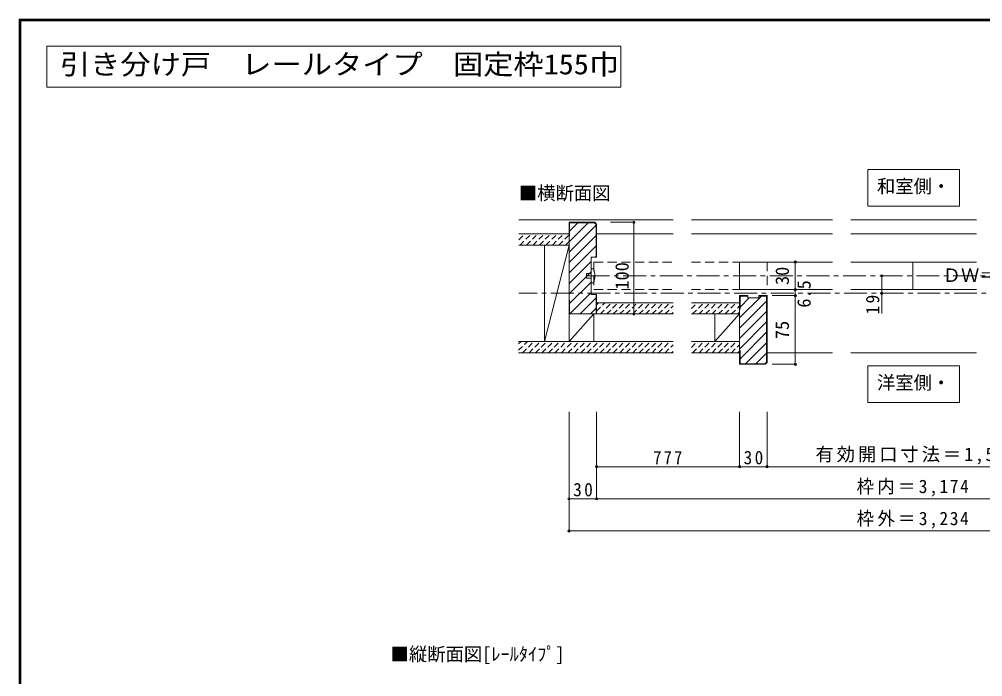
# Model space of a CAD drawing. Units: millimetres at full size, sheet at 1:5. Extents: x -973 to 977, y -701 to 696.
# Drawn here: x -973 to 78, y -21 to 696 of the extents above; entities that cross this region are included whole.
import ezdxf
from ezdxf.enums import TextEntityAlignment as Align

# ---------------------------------------------------------------- set-up
doc = ezdxf.new("R2010")
doc.units = ezdxf.units.MM
doc.header["$LTSCALE"] = 5
doc.header["$PDMODE"] = 32
doc.header["$PDSIZE"] = 2.5
for name, pattern in [('CHAIN1', [8, 5, -1, 1, -1]), ('DASHED1', [1.8, 1.2, -0.6]), ('DASHED2', [3, 2, -1])]:
    doc.linetypes.add(name, pattern=pattern)
for name, color, linetype, lineweight in [('0-1_通り芯', 4, 'CHAIN1', 9), ('0-2_柱', 7, 'Continuous', 9), ('0-3_仕上げ', 2, 'Continuous', 9), ('0-4_枠', 3, 'Continuous', 9), ('0-6_扉', 6, 'Continuous', 9), ('0-7_金物', 7, 'Continuous', 9), ('0-A_文字', 7, 'Continuous', 9), ('0-B_寸法', 7, 'Continuous', 9), ('0-C_ハッチ', 4, 'DASHED1', 9), ('F-1_枠', 6, 'Continuous', 9)]:
    doc.layers.add(name, color=color, linetype=linetype, lineweight=lineweight)
doc.styles.add('ＭＳ ゴシック', font='')
doc.styles.get('ＭＳ ゴシック').set_extended_font_data('MS Gothic')

msp = doc.modelspace()

# ---------------------------------------------------------------- linework, layer by layer
at = {"layer": '0-1_通り芯'}
msp.add_line((-354.23, 415.994), (357.883, 415.994), dxfattribs=at)
at = {"layer": '0-2_柱'}
for p, q in [((-400.23, 449.494), (-400.23, 344.494)), ((-373.23, 449.494), (-400.23, 449.494)), ((-373.23, 449.494), (-400.23, 344.494)), ((-373.23, 344.494), (-373.23, 449.494)), ((-373.23, 344.494), (-346.23, 374.494)), ((-214.202, 374.494), (-214.202, 344.494)), ((-187.202, 374.494), (-214.202, 374.494)), ((-214.202, 344.494), (-187.202, 374.494)), ((-187.202, 344.494), (-187.202, 374.494)), ((-400.23, 344.494), (-373.23, 344.494)), ((-214.202, 344.494), (-187.202, 344.494))]:
    msp.add_line(p, q, dxfattribs=at)
msp.add_lwpolyline([(-373.23, 344.494), (-346.23, 344.494), (-346.23, 374.494), (-373.23, 374.494)], dxfattribs=at)
at = {"layer": '0-3_仕上げ'}
for p, q in [((-428.076, 476.994), (-259.787, 476.994)), ((-239.787, 476.994), (-85.787, 476.994)), ((-65.787, 476.994), (71.38, 476.994)), ((-428.216, 461.994), (-373.23, 461.994)), ((-343.23, 386.494), (-259.787, 386.494)), ((-239.787, 386.494), (-187.202, 386.494)), ((-187.202, 386.494), (-187.202, 374.494)), ((-343.23, 374.494), (-259.787, 374.494)), ((-239.787, 374.494), (-187.202, 374.494)), ((-428.301, 344.494), (-259.787, 344.494)), ((-239.787, 344.494), (-187.202, 344.494)), ((-187.202, 331.994), (-187.202, 344.494)), ((-428.322, 331.994), (-259.787, 331.994)), ((-239.787, 331.994), (-187.202, 331.994))]:
    msp.add_line(p, q, dxfattribs=at)
msp.add_lwpolyline([(-428.216, 449.494), (-373.23, 449.494), (-373.23, 461.994)], dxfattribs=at)
at = {"layer": '0-4_枠'}
for p, q in [((-345.351, 474.494), (-373.23, 474.494)), ((-372.73, 473.994), (-372.73, 459.494)), ((-345.559, 473.994), (-372.73, 473.994)), ((-343.73, 472.165), (-345.559, 473.994)), ((-343.23, 472.372), (-345.351, 474.494)), ((-343.73, 472.165), (-343.73, 436.494)), ((-343.23, 472.372), (-343.23, 436.494)), ((-373.23, 459.494), (-372.73, 459.494)), ((-349.23, 395.494), (-343.23, 395.494)), ((-343.73, 374.494), (-343.73, 395.494)), ((-343.23, 374.494), (-343.23, 395.494)), ((-187.202, 319.494), (-187.202, 394.494)), ((-178.202, 393.994), (-186.702, 393.994)), ((-178.202, 391.994), (-166.202, 391.994)), ((-166.202, 394.494), (-157.202, 394.494)), ((-166.202, 394.494), (-166.202, 391.994)), ((-166.202, 393.994), (-157.702, 393.994)), ((-157.702, 321.822), (-157.702, 393.994)), ((-157.202, 321.615), (-157.202, 394.494)), ((-159.323, 319.494), (-187.202, 319.494)), ((-159.53, 319.994), (-186.702, 319.994)), ((-157.702, 321.822), (-159.53, 319.994)), ((-157.202, 321.615), (-159.323, 319.494))]:
    msp.add_line(p, q, dxfattribs=at)
at = {"layer": '0-4_枠', "color": 4}
for p, q in [((-343.23, 461.994), (-259.787, 461.994)), ((-239.787, 461.994), (-85.787, 461.994)), ((-65.787, 461.994), (71.38, 461.994)), ((-157.202, 331.994), (-85.787, 331.994)), ((-65.787, 331.994), (71.38, 331.994))]:
    msp.add_line(p, q, dxfattribs=at)
at = {"layer": '0-4_枠'}
for points in [[(-343.23, 374.494), (-373.23, 374.494), (-373.23, 474.494)], [(-349.23, 395.494), (-349.23, 436.494), (-343.23, 436.494)], [(-372.73, 374.494), (-372.73, 389.494), (-373.23, 389.494)], [(-178.202, 391.994), (-178.202, 394.494), (-187.202, 394.494)], [(-187.202, 379.494), (-186.702, 379.494), (-186.702, 393.994)], [(-187.202, 334.494), (-186.702, 334.494), (-186.702, 319.994)]]:
    msp.add_lwpolyline(points, dxfattribs=at)
at = {"layer": '0-6_扉', "color": 2, "linetype": 'DASHED2'}
for p, q in [((-346.23, 430.994), (-346.23, 400.994)), ((-346.23, 430.994), (-259.787, 430.994)), ((-239.787, 430.994), (-157.202, 430.994)), ((-157.202, 430.994), (-157.202, 400.994)), ((-346.23, 400.994), (-259.787, 400.994)), ((-239.787, 400.994), (-157.202, 400.994))]:
    msp.add_line(p, q, dxfattribs=at)
at = {"layer": '0-6_扉'}
for p, q in [((-187.202, 430.994), (-187.202, 400.994)), ((-187.202, 430.994), (-85.787, 430.994)), ((-65.787, 430.994), (71.38, 430.994)), ((1.827, 430.994), (1.827, 400.994)), ((-187.202, 400.994), (-85.787, 400.994)), ((-65.787, 400.994), (71.38, 400.994))]:
    msp.add_line(p, q, dxfattribs=at)
at = {"layer": '0-7_金物'}
for p, q in [((-354.23, 413.494), (-354.23, 418.494)), ((-354.23, 418.494), (-349.23, 418.494)), ((-349.23, 413.494), (-354.23, 413.494)), ((-349.23, 408.494), (-346.23, 408.494))]:
    msp.add_line(p, q, dxfattribs=at)
msp.add_lwpolyline([(-346.23, 423.494), (-349.23, 423.494), (-349.23, 408.494)], dxfattribs=at)
msp.add_arc((-373.855, 415.994), 28.625, 344.81071, 15.18929, dxfattribs=at)
at = {"layer": '0-A_文字', "color": 3}
for p, q in [((-943.333, 666.667), (-943.333, 621.667)), ((-943.333, 666.667), (-316.667, 666.667)), ((-316.667, 666.667), (-316.667, 621.667)), ((-943.333, 621.667), (-316.667, 621.667))]:
    msp.add_line(p, q, dxfattribs=at)
at = {"layer": '0-A_文字'}
for p, q in [((-47.26, 531.994), (-47.26, 491.994)), ((52.74, 531.994), (-47.26, 531.994)), ((52.74, 317.781), (-47.26, 317.781)), ((-47.26, 317.781), (-47.26, 277.781))]:
    msp.add_line(p, q, dxfattribs=at)
for points in [[(-47.26, 491.994), (52.74, 491.994), (52.74, 531.994)], [(-47.26, 277.781), (52.74, 277.781), (52.74, 317.781)]]:
    msp.add_lwpolyline(points, dxfattribs=at)
at = {"layer": '0-B_寸法', "color": 4}
for p, q in [((-302.589, 474.494), (-328.23, 474.494)), ((-302.589, 474.494), (-302.589, 374.494)), ((-126.497, 430.994), (-126.497, 319.494)), ((-31.98, 374.994), (-31.98, 415.994)), ((-151.543, 400.994), (-126.497, 400.994)), ((-151.543, 394.494), (-126.497, 394.494)), ((-302.589, 374.494), (-328.23, 374.494)), ((-151.543, 319.494), (-126.497, 319.494)), ((-373.23, 137.781), (-373.23, 267.781)), ((-343.23, 172.781), (-343.23, 267.781)), ((-187.202, 207.781), (-187.202, 267.781)), ((-157.202, 207.781), (-157.202, 267.781)), ((-343.23, 207.781), (-187.202, 207.781)), ((-187.202, 207.781), (-157.202, 207.781)), ((-157.202, 207.781), (160.855, 207.781)), ((-373.23, 172.781), (-343.23, 172.781)), ((-343.23, 172.781), (346.883, 172.781)), ((-373.23, 137.781), (376.883, 137.781))]:
    msp.add_line(p, q, dxfattribs=at)
at = {"layer": '0-B_寸法', "color": 4, "linetype": 'CHAIN1'}
msp.add_line((431.869, 396.994), (-428.259, 396.994), dxfattribs=at)
at = {"layer": '0-B_寸法'}
for p in [(-302.589, 474.494), (-126.497, 430.994), (-31.98, 415.994), (-126.497, 400.994), (-126.497, 394.494), (-31.98, 396.994), (-302.589, 374.494), (-126.497, 319.494), (-343.23, 207.781), (-187.202, 207.781), (-157.202, 207.781), (-373.23, 172.781), (-343.23, 172.781), (-373.23, 137.781)]:
    msp.add_point(p, dxfattribs=at)
at = {"layer": '0-C_ハッチ', "linetype": 'Continuous'}
for p, q in [((-352.303, 473.994), (-373.23, 453.066)), ((-363.616, 473.994), (-372.73, 464.88)), ((-343.73, 471.253), (-373.23, 441.753)), ((-343.73, 459.939), (-373.23, 430.439)), ((-343.73, 448.625), (-373.23, 419.125)), ((-349.23, 431.812), (-373.23, 407.811)), ((-343.73, 437.312), (-344.548, 436.494)), ((-349.23, 420.498), (-373.23, 396.498)), ((-349.23, 409.184), (-372.73, 385.684)), ((-349.23, 397.87), (-372.607, 374.494)), ((-343.73, 392.057), (-361.293, 374.494)), ((-163.353, 393.994), (-187.202, 370.145)), ((-185.981, 393.994), (-186.702, 393.273)), ((-176.667, 391.994), (-186.702, 381.959)), ((-343.73, 380.743), (-349.979, 374.494)), ((-157.702, 388.332), (-187.202, 358.832)), ((-157.702, 377.018), (-187.202, 347.518)), ((-157.702, 365.704), (-187.202, 336.204)), ((-157.702, 354.391), (-186.702, 325.391)), ((-157.702, 343.077), (-180.785, 319.994)), ((-157.702, 331.763), (-169.471, 319.994))]:
    msp.add_line(p, q, dxfattribs=at)
at = {"layer": '0-C_ハッチ'}
for p, q in [((-428.122, 455.233), (-421.361, 461.994)), ((-426.79, 449.494), (-414.29, 461.994)), ((-419.719, 449.494), (-407.219, 461.994)), ((-412.648, 449.494), (-400.148, 461.994)), ((-405.577, 449.494), (-393.077, 461.994)), ((-398.506, 449.494), (-386.006, 461.994)), ((-391.435, 449.494), (-378.935, 461.994)), ((-384.364, 449.494), (-373.23, 460.627)), ((-377.293, 449.494), (-373.23, 453.556)), ((-343.23, 377.49), (-334.227, 386.494)), ((-343.23, 384.561), (-341.298, 386.494)), ((-339.156, 374.494), (-327.156, 386.494)), ((-332.085, 374.494), (-320.085, 386.494)), ((-325.013, 374.494), (-313.013, 386.494)), ((-317.942, 374.494), (-305.942, 386.494)), ((-310.871, 374.494), (-298.871, 386.494)), ((-303.8, 374.494), (-291.8, 386.494)), ((-296.729, 374.494), (-284.729, 386.494)), ((-289.658, 374.494), (-277.658, 386.494)), ((-282.587, 374.494), (-270.587, 386.494)), ((-275.516, 374.494), (-263.516, 386.494)), ((-268.445, 374.494), (-259.787, 383.152)), ((-239.787, 380.211), (-233.504, 386.494)), ((-238.433, 374.494), (-226.433, 386.494)), ((-231.362, 374.494), (-219.362, 386.494)), ((-224.291, 374.494), (-212.291, 386.494)), ((-217.22, 374.494), (-205.22, 386.494)), ((-210.149, 374.494), (-198.149, 386.494)), ((-203.078, 374.494), (-191.078, 386.494)), ((-196.007, 374.494), (-187.202, 383.299)), ((-261.374, 374.494), (-259.787, 376.081)), ((-188.936, 374.494), (-187.202, 376.228)), ((-428.317, 334.83), (-418.653, 344.494)), ((-428.306, 341.912), (-425.724, 344.494)), ((-424.082, 331.994), (-411.582, 344.494)), ((-417.011, 331.994), (-404.511, 344.494)), ((-409.94, 331.994), (-397.44, 344.494)), ((-402.869, 331.994), (-390.369, 344.494)), ((-395.798, 331.994), (-383.298, 344.494)), ((-388.727, 331.994), (-376.227, 344.494)), ((-381.656, 331.994), (-369.156, 344.494)), ((-374.585, 331.994), (-362.085, 344.494)), ((-367.513, 331.994), (-355.013, 344.494)), ((-360.442, 331.994), (-347.942, 344.494)), ((-353.371, 331.994), (-340.871, 344.494)), ((-346.3, 331.994), (-333.8, 344.494)), ((-339.229, 331.994), (-326.729, 344.494)), ((-332.158, 331.994), (-319.658, 344.494)), ((-325.087, 331.994), (-312.587, 344.494)), ((-318.016, 331.994), (-305.516, 344.494)), ((-310.945, 331.994), (-298.445, 344.494)), ((-303.874, 331.994), (-291.374, 344.494)), ((-296.803, 331.994), (-284.303, 344.494)), ((-289.732, 331.994), (-277.232, 344.494)), ((-282.661, 331.994), (-270.161, 344.494)), ((-275.59, 331.994), (-263.09, 344.494)), ((-268.519, 331.994), (-259.787, 340.726)), ((-239.787, 337.785), (-233.078, 344.494)), ((-238.507, 331.994), (-226.007, 344.494)), ((-231.436, 331.994), (-218.936, 344.494)), ((-224.365, 331.994), (-211.865, 344.494)), ((-217.294, 331.994), (-204.794, 344.494)), ((-210.222, 331.994), (-197.722, 344.494)), ((-203.151, 331.994), (-190.651, 344.494)), ((-196.08, 331.994), (-187.202, 340.872)), ((-261.447, 331.994), (-259.787, 333.655)), ((-189.009, 331.994), (-187.202, 333.801))]:
    msp.add_line(p, q, dxfattribs=at)
at = {"layer": 'F-1_枠'}
for p, q in [((-973.347, 695.833), (-973.347, -700.833)), ((-973.347, 695.833), (976.653, 695.833)), ((-973.347, 695), (976.653, 695)), ((-973.347, 694.167), (976.653, 694.167)), ((-972.514, 695.833), (-972.514, -700.833)), ((-971.68, 695.833), (-971.68, -700.833))]:
    msp.add_line(p, q, dxfattribs=at)

# ---------------------------------------------------------------- texts
at = {"layer": '0-A_文字', "color": 3, "style": 'ＭＳ ゴシック', "width": 1.1}
msp.add_text('引き分け戸\u3000レールタイプ\u3000固定枠155巾', height=21.99, dxfattribs=at).set_placement((-928.958, 629.167), align=Align.BOTTOM_LEFT)
at = {"layer": '0-A_文字', "style": 'ＭＳ ゴシック'}
for s, p in [('■横断面図', (-428.076, 494.494)), ('和室側・', (-37.26, 501.994)), ('洋室側・', (-37.26, 287.781)), ('■縦断面図[ﾚｰﾙﾀｲﾌﾟ]', (-568.092, -8.322))]:
    msp.add_text(s, height=14.66, dxfattribs=at).set_placement(p, align=Align.BOTTOM_LEFT)
at = {"layer": '0-B_寸法', "style": 'ＭＳ ゴシック'}
for s, p in [('100', (-303.839, 400.994)), ('30', (-128.997, 405.994)), ('6.5', (-105.198, 381.309)), ('75', (-128.997, 346.994))]:
    msp.add_text(s, height=14.66, rotation=90, dxfattribs=at).set_placement(p, align=Align.BOTTOM_LEFT)
msp.add_text('ＤＷ＝810', height=14.66, dxfattribs=at).set_placement((34.44, 404.994), align=Align.BOTTOM_LEFT)
at = {"layer": '0-B_寸法', "insert": (-34.48, 373.869), "char_height": 14.66, "attachment_point": 7, "rotation": 90, "style": 'ＭＳ ゴシック'}
msp.add_mtext('\\T1.27;\\W0.95;19', dxfattribs=at)
at = {"layer": '0-B_寸法', "char_height": 14.66, "attachment_point": 7, "style": 'ＭＳ ゴシック'}
for s, insert in [('\\T1.27;\\W0.9;777', (-281.466, 210.281)), ('\\T1.27;\\W0.95;30', (-182.827, 210.281)), ('\\T1.16;有効開口寸法＝1,560', (-104.423, 210.281)), ('\\T1.27;\\W0.95;30', (-368.855, 175.281)), ('\\T1.19;\\W0.95;枠内＝3,174', (-59.423, 175.281)), ('\\T1.19;\\W0.95;枠外＝3,234', (-59.423, 140.281))]:
    msp.add_mtext(s, dxfattribs=dict(at, insert=insert))

doc.saveas('drawing.dxf')
